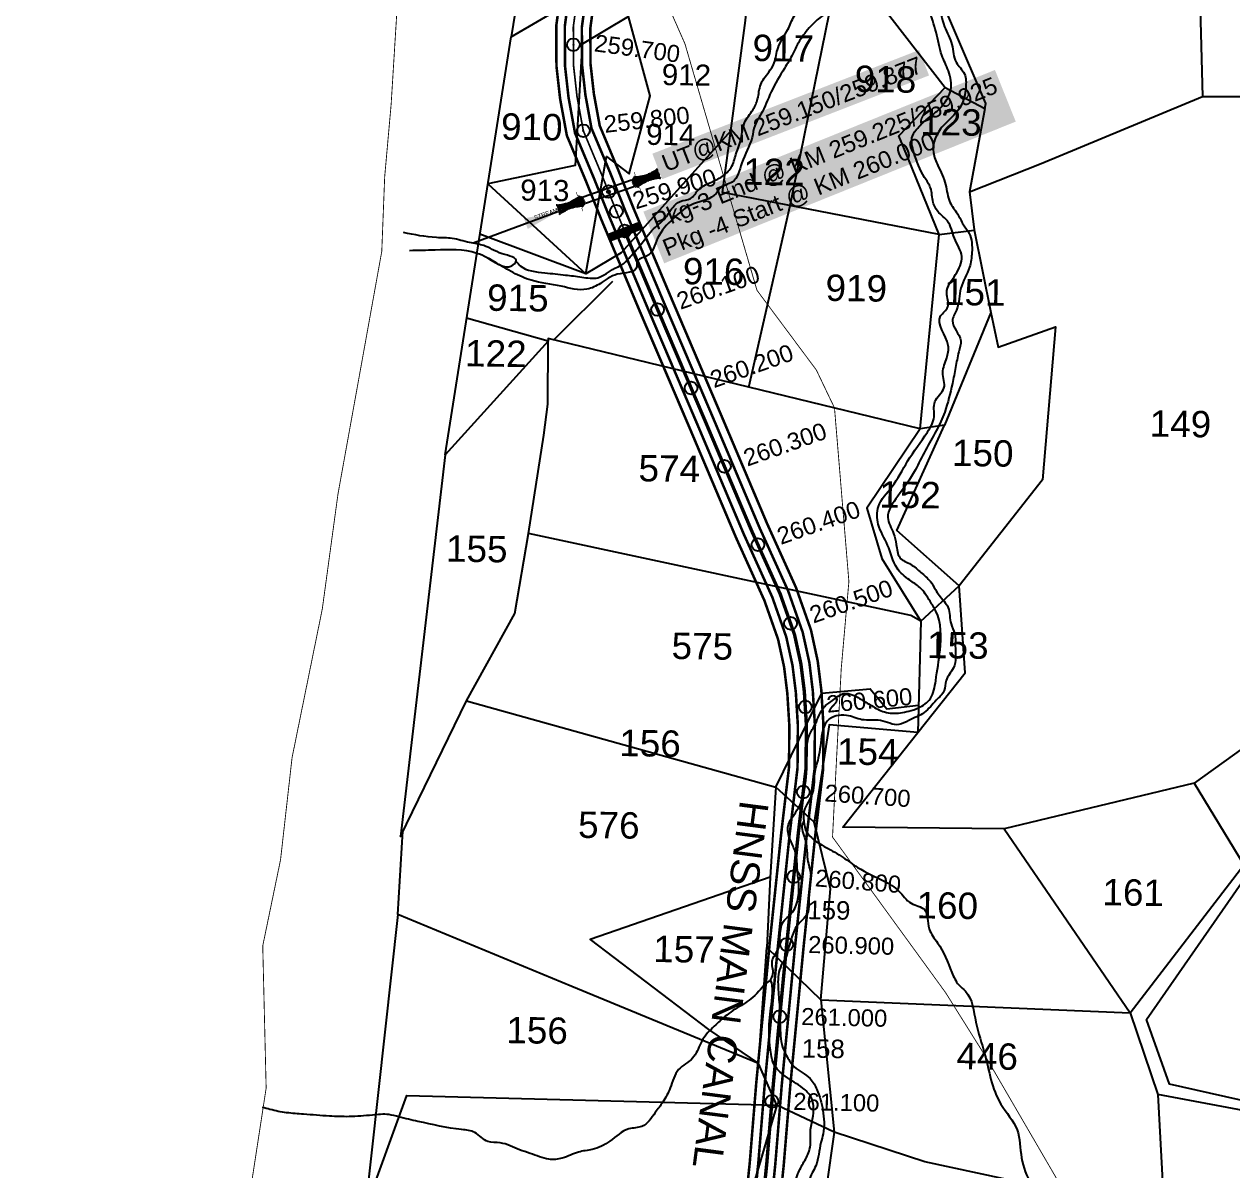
# Model space of a CAD drawing. Header units: feet. Extents: x 753466 to 768578, y 1601948 to 1613855.
# Drawn here: x 759527 to 760944, y 1607491 to 1608836 of the extents above; entities that cross this region are included whole.
import ezdxf
from ezdxf.enums import TextEntityAlignment as Align

# ---------------------------------------------------------------- set-up
doc = ezdxf.new("R2010")
doc.units = ezdxf.units.FT
doc.header["$LTSCALE"] = 15
doc.header["$MEASUREMENT"] = 0
doc.header["$PDMODE"] = 32
doc.header["$PDSIZE"] = 15
doc.linetypes.add('HIDDEN2', pattern=[0.1875, 0.125, -0.0625])
for name, color, linetype in [('CANAL1', 7, 'Continuous'), ('CSMark', 72, 'Continuous'), ('HILL', 17, 'Continuous'), ('PLOT', 7, 'Continuous'), ('PLOT NO @ 1', 7, 'Continuous'), ('ROADS', 6, 'Continuous'), ('STRUCTURE', 5, 'Continuous'), ('TANKS-STREAM', 4, 'Continuous'), ('VILLAGE STONES', 240, 'Continuous')]:
    doc.layers.add(name, color=color, linetype=linetype)
doc.layers.add('VILLAGE BOUNDRY', color=5, linetype='HIDDEN2', lineweight=100)
doc.styles.add('Annotative', font='arial.ttf')
doc.styles.get("Standard").update_dxf_attribs({"font": 'arial.ttf'})
doc.linetypes.add('DOTS', pattern='A,1e-06,-3,["●",Standard,S=3,R=0,X=-1.25,Y=-1.25],-3', length=6.000001)
doc.dimstyles.get("Standard").update_dxf_attribs({"dimtxt": 0.18, "dimasz": 40, "dimexe": 0.18, "dimexo": 0.0625, "dimgap": 0.09, "dimtad": 0, "dimtih": 1, "dimtoh": 1, "dimdec": 4, "dimzin": 0, "dimdsep": 46, "dimtxsty": 'Standard', "dimcen": 0.09, "dimadec": 0, "dimazin": 0, "dimtfac": 1, "dimtdec": 4, "dimtofl": 0, "dimtmove": 0, "dimatfit": 3, "dimfxl": 1, "dimtolj": 1, "dimtzin": 0, "dimarcsym": 0})

# ---------------------------------------------------------------- blocks, each defined once
blk = doc.blocks.new('UT')
at = {"layer": 'STRUCTURE'}
h = blk.add_hatch(dxfattribs=at)
h.set_pattern_fill('DASH', color=150, scale=8, angle=-39.6278, style=0)
h.set_pattern_definition([(320.372247933, (-4370.464, -6260.8811), (1.40800153113, 0.132407282), [1, -1])])
h.paths.add_polyline_path([(765163, 1700681.9), (765165.6, 1700680.6), (765167.2, 1700680.3), (765169.1, 1700680), (765172.4, 1700679.6), (765176.4, 1700679.3), (765179.5, 1700679.5), (765183.1, 1700679.9), (765187.7, 1700680.9), (765188.9, 1700681.2), (765193.1, 1700682.2), (765196.1, 1700680.2), (765196.1, 1700672.2), (765193.1, 1700670.2), (765190.5, 1700670.8), (765188.1, 1700671.3), (765185.5, 1700671.8), (765183.6, 1700672.1), (765181, 1700672.5), (765180.3, 1700672.5), (765178.5, 1700672.6), (765176.7, 1700672.6), (765174.6, 1700672.5), (765172.5, 1700672.3), (765170.4, 1700672), (765168.5, 1700671.7), (765166.1, 1700671.2), (765165, 1700670.8), (765163, 1700669.7)])
h.paths.add_polyline_path([(765259.1, 1700682.2), (765256.1, 1700680.2), (765256.1, 1700672.2), (765259.1, 1700670.2), (765261.9, 1700671), (765264.4, 1700671.6), (765266.4, 1700672), (765269.1, 1700672.5), (765272.7, 1700673), (765276.1, 1700673.1), (765278.6, 1700672.9), (765281.2, 1700672.7), (765283.9, 1700672.3), (765286.4, 1700671.9), (765288, 1700671.3), (765289.2, 1700670.6), (765289.1, 1700682.7), (765287.6, 1700681.8), (765285.7, 1700681.2), (765283, 1700680.7), (765281.2, 1700680.4), (765276.7, 1700679.9), (765272.7, 1700679.9), (765268.7, 1700680.3), (765264.8, 1700681), (765261.2, 1700681.7)])
at = {"layer": 'STRUCTURE', "color": 150, "const_width": 0.628}
for points in [[(765190.1, 1700688.2), (765190.1, 1700684.2), (765196.1, 1700680.2), (765256.1, 1700680.2), (765262.1, 1700684.2), (765262.1, 1700688.2)], [(765190.1, 1700664.2), (765190.1, 1700668.2), (765196.1, 1700672.2), (765256.1, 1700672.2), (765262.1, 1700668.2), (765262.1, 1700664.2)]]:
    blk.add_lwpolyline(points, dxfattribs=at)
at = {"layer": 'STRUCTURE', "color": 150}
for points in [[(765196.1, 1700680.2), (765256.1, 1700680.2)], [(765196.1, 1700672.2), (765256.1, 1700672.2)], [(765196.1, 1700672.2), (765256.1, 1700672.2)]]:
    blk.add_lwpolyline(points, dxfattribs=at)
at = {"layer": 'STRUCTURE', "color": 0}
blk.add_circle((765226.1, 1700676.2), 1.89, dxfattribs=at)
at = {"layer": 'STRUCTURE', "color": 150}
for points in [[(765163, 1700681.9), (765164.4, 1700681.1), (765167.9, 1700680.2), (765171.2, 1700679.8), (765176.1, 1700679.4), (765184.7, 1700680.3), (765193.1, 1700682.2)], [(765163, 1700669.7), (765164.3, 1700670.6), (765167.8, 1700671.6), (765171.2, 1700672.1), (765176, 1700672.6), (765184.7, 1700672), (765193.1, 1700670.2)], [(765289.1, 1700682.7), (765287.8, 1700681.9), (765284.3, 1700680.9), (765280.9, 1700680.4), (765276.1, 1700679.8), (765267.4, 1700680.5), (765259.1, 1700682.2)], [(765289.2, 1700670.6), (765287.8, 1700671.4), (765284.2, 1700672.3), (765280.9, 1700672.7), (765276.1, 1700673.1), (765267.4, 1700672.2), (765259.1, 1700670.2)]]:
    blk.add_spline(points, degree=3, dxfattribs=at)
at = {"layer": 'STRUCTURE', "color": 0}
blk.add_text('STREAM', height=5, dxfattribs=at).set_placement((765148.2, 1700675.8), align=Align.MIDDLE_CENTER)
for points in [[(765190.9, 1700676), (765164.2, 1700675.8)], [(765289.3, 1700676.7), (765265.4, 1700676.4)]]:
    blk.add_leader(points, dimstyle='Standard', override={"dimasz": 10, "dimgap": 0.09, "dimtad": 0}, dxfattribs=at)

msp = doc.modelspace()

# ---------------------------------------------------------------- linework, layer by layer
at = {"layer": 'CANAL1', "color": 1, "const_width": 3}
for points in [[(760159.6, 1608895.6), (760151.3, 1608834.1), (760151.5, 1608786.5), (760155.8, 1608748.2), (760163.7, 1608705.1), (760186.3, 1608651.2), (760204.8, 1608605), (760249.6, 1608498.2), (760307.9, 1608361.7), (760362.3, 1608233.2), (760395.5, 1608159.6), (760411.6, 1608113.9), (760418.6, 1608081.7), (760422.4, 1608051), (760424.8, 1608012.7), (760424.4, 1607963.6), (760415.5, 1607888.2), (760401.8, 1607757.8), (760386, 1607593.6), (760378.4, 1607500.4), (760358.3, 1607303.9)], [(760198.8, 1608886.8), (760191.3, 1608831.5), (760191.5, 1608788.9), (760195.4, 1608754.1), (760202.3, 1608716.6), (760223.3, 1608666.4), (760241.8, 1608620.1), (760286.5, 1608513.8), (760344.7, 1608377.3), (760398.9, 1608249.3), (760432.7, 1608174.5), (760450.2, 1608124.9), (760458.1, 1608088.4), (760462.3, 1608054.7), (760464.8, 1608013.8), (760464.4, 1607961.1), (760455.2, 1607883.8), (760441.6, 1607753.8), (760425.9, 1607590), (760418.2, 1607496.7), (760398.2, 1607300.8)]]:
    msp.add_lwpolyline(points, dxfattribs=at)
at = {"layer": 'CANAL1', "color": 5, "const_width": 3}
for points in [[(760169.4, 1608893.4), (760161.3, 1608833.5), (760161.5, 1608787.1), (760165.7, 1608749.7), (760173.3, 1608708), (760195.5, 1608655), (760214, 1608608.8), (760258.8, 1608502.1), (760317.1, 1608365.6), (760371.4, 1608237.2), (760404.8, 1608163.4), (760421.2, 1608116.7), (760428.5, 1608083.4), (760432.4, 1608051.9), (760434.8, 1608013), (760434.4, 1607963), (760425.4, 1607887.1), (760411.7, 1607756.8), (760396, 1607592.7), (760388.4, 1607499.5), (760368.3, 1607303.1)], [(760189, 1608889), (760181.3, 1608832.2), (760181.5, 1608788.3), (760185.5, 1608752.6), (760192.6, 1608713.7), (760214.1, 1608662.6), (760232.5, 1608616.3), (760277.3, 1608509.9), (760335.5, 1608373.4), (760389.7, 1608245.2), (760423.4, 1608170.8), (760440.5, 1608122.1), (760448.3, 1608086.7), (760452.3, 1608053.8), (760454.8, 1608013.5), (760454.4, 1607961.8), (760445.3, 1607884.9), (760431.6, 1607754.8), (760415.9, 1607590.9), (760408.3, 1607497.6), (760388.3, 1607301.6)]]:
    msp.add_lwpolyline(points, dxfattribs=at)
at = {"layer": 'CANAL1', "color": 1, "linetype": 'HIDDEN2', "ltscale": 100}
msp.add_lwpolyline([(760179.2, 1608891.2, 2, 2, 0), (760171.3, 1608832.8, 2, 2, 0), (760171.5, 1608787.7, 2, 2, 0), (760175.6, 1608751.1, 2, 2, 0), (760183, 1608710.8, 2, 2, 0), (760204.8, 1608658.8, 2, 2, 0), (760212.6, 1608639.4, 2, 2, 0), (760221.8, 1608616.2, 2, 2, 0), (760223.3, 1608612.6, 2, 2, 0), (760231.5, 1608593.1, 0, 0, 0)], format="xyseb", dxfattribs=at)
at = {"layer": 'CANAL1', "color": 1, "linetype": 'HIDDEN2', "ltscale": 5, "const_width": 4}
msp.add_lwpolyline([(760231.5, 1608593.1), (760268.1, 1608506), (760326.3, 1608369.5), (760380.6, 1608241.2), (760414.1, 1608167.1), (760430.9, 1608119.4), (760438.4, 1608085), (760442.4, 1608052.8), (760444.8, 1608013.3), (760444.4, 1607962.4), (760435.3, 1607886), (760430, 1607835.4), (760421.7, 1607755.8), (760414.8, 1607684.3), (760406, 1607591.8), (760398.3, 1607498.6), (760378.3, 1607302.4)], dxfattribs=at)
at = {"layer": 'CSMark', "color": 84, "const_width": 10}
msp.add_lwpolyline([(760250.4, 1608599.6), (760213.1, 1608585.2)], dxfattribs=at)
at = {"layer": 'CSMark', "color": 3}
for p in [(760171.4, 1608811.7), (760183, 1608710.8), (760212.6, 1608639.4), (760221.8, 1608616.2), (760231.5, 1608593.1), (760270.2, 1608500.9), (760309.5, 1608408.9), (760348.6, 1608316.9), (760387.9, 1608225), (760426.2, 1608132.7), (760443.5, 1608034.6), (760441.1, 1607934.8), (760430, 1607835.4), (760421.7, 1607755.8), (760413.6, 1607671.2), (760404.3, 1607571.7)]:
    msp.add_point(p, dxfattribs=at)
at = {"layer": 'HILL'}
msp.add_lwpolyline([(761081.5, 1607544.6), (760870.8, 1607591.8), (760844.1, 1607667.7), (760961.7, 1607837.2)], dxfattribs=at)
at = {"layer": 'PLOT'}
for points in [[(760160.4, 1609205.7), (760098.2, 1608821.1), (760257.7, 1608914.1), (760378, 1608877), (760527.9, 1608864.7), (760581.9, 1608914.3), (760638.9, 1608941.3), (760731.9, 1609003), (760823.8, 1609007), (760901.8, 1609046.9), (760764.9, 1609097.1), (760560.5, 1609100.6), (760485.3, 1609055.5), (760378, 1608877)], [(760901.8, 1609046.9), (760909.7, 1608750.9), (761070.9, 1608750.9), (761152.3, 1609049.2)], [(760654.4, 1608736.8), (760655.5, 1608742.8), (760581.9, 1608914.3)], [(760600.6, 1608589.2), (760346.4, 1608638.3), (760356.2, 1608710.7), (760373.5, 1608840.2), (760376.6, 1608877.2)], [(760377.3, 1608409.8), (760425.9, 1608623.1), (760475.9, 1608869)], [(760527.9, 1608864.7), (760607.6, 1608761.7), (760654.4, 1608736.8), (760636.4, 1608639), (760720.5, 1608672.4), (760909.7, 1608750.9)], [(760071, 1608648.4), (760186.1, 1608542.7), (760210.2, 1608680.4), (760236.8, 1608660.3), (760261.5, 1608751.7), (760236, 1608845), (760181.7, 1608812.5), (760173.5, 1608669.9), (760071, 1608648.4)], [(760579.3, 1608135.3), (760567.2, 1608142), (760118.7, 1608238.2), (760136.6, 1608353.6), (760141.3, 1608389.9), (760141.9, 1608464), (760020.9, 1608330.6), (760098.2, 1608821.1)], [(760600.6, 1608589.2), (760564.7, 1608677.3), (760553.5, 1608704.7), (760607.6, 1608761.7)], [(760356.2, 1608710.7), (760275.6, 1608621), (760227.6, 1608567.6), (760186.1, 1608542.7), (760061.7, 1608589.4)], [(760636.4, 1608639), (760641.7, 1608594.5), (760661.4, 1608497.6), (760669.7, 1608456.8), (760737, 1608480.8), (760722.1, 1608301), (760624.3, 1608176.8), (760551, 1608241.6), (760606.8, 1608365.2), (760578.2, 1608361.1), (760600.6, 1608589.2), (760641.8, 1608594.1)], [(760148.3, 1608465.3), (760217.6, 1608534.3)], [(760141.9, 1608464), (760046.1, 1608490.8)], [(760661.4, 1608497.6), (760606.8, 1608365.2)], [(760578.2, 1608361.1), (760377.3, 1608409.8), (760141.9, 1608466.9), (760141.9, 1608464)], [(760578.2, 1608361.1), (760515.7, 1608267.8), (760533.4, 1608208.7), (760579.3, 1608135.3), (760624.3, 1608176.8)], [(760020.9, 1608330.6), (759968.4, 1607882.6), (760045.8, 1608041.6), (760102.5, 1608144.3), (760118.7, 1608238.2)], [(760579.3, 1608135.3), (760575.6, 1608004.5), (760631.3, 1608074.6), (760624.3, 1608176.8)], [(760824.9, 1607675.6), (760958.3, 1607849.2), (761153.8, 1607890.4), (761093.6, 1608084.3), (760900.1, 1607945), (760958.3, 1607849.2)], [(760045.8, 1608041.6), (760409, 1607940.4), (760462.9, 1608050.7), (760519.8, 1608055.9), (760539.4, 1608032.2), (760576.5, 1608036.7)], [(760575.6, 1608004.5), (760471.6, 1608013.6), (760453.8, 1607899.4), (760409, 1607940.4), (760402.3, 1607834.9), (760191, 1607761.6), (760329.9, 1607656.2), (760388.8, 1607616), (760398.2, 1607752.2), (760461.8, 1607690.7), (760473.3, 1607821.3), (760453.8, 1607899.4)], [(760677, 1607891.6), (760487.6, 1607893.6), (760575.6, 1608004.5)], [(760900.1, 1607945), (760677, 1607891.6), (760824.9, 1607675.6)], [(760461.8, 1607690.7), (760477.5, 1607535.4), (760410.1, 1607567.2), (760388.8, 1607616), (760169.5, 1607706.6), (759965.2, 1607790.9), (759971.4, 1607888.8)], [(760402.3, 1607834.9), (760398.2, 1607752.2)], [(759965.2, 1607790.9), (759927.1, 1607444.1), (759975.8, 1607578.8), (760410.1, 1607567.2), (760335.9, 1607314.9), (760628.9, 1607393), (760635.8, 1607372.3), (760867.3, 1607361.6), (761058.7, 1607372.2)], [(760461.8, 1607690.7), (760824.9, 1607675.6), (760857.1, 1607579.7)], [(761065.7, 1607540.7), (760857.1, 1607579.7), (760869.1, 1607361.7), (760842.1, 1607362.8), (760785.2, 1607457.9), (760707.3, 1607474.3), (760583.9, 1607500.8), (760477.5, 1607535.4), (760450.4, 1607345.4), (760491.9, 1607136.6), (760689.9, 1607209.3), (760895.4, 1607284.7), (760952.9, 1607092.3)]]:
    msp.add_lwpolyline(points, dxfattribs=at)
at = {"layer": 'ROADS', "linetype": 'HIDDEN2', "ltscale": 10, "const_width": 1}
msp.add_lwpolyline([(760257.7, 1608914.1), (760302.3, 1608812.8), (760361, 1608611.8), (760386.8, 1608523.6), (760456.5, 1608430), (760477.8, 1608385.5), (760494.7, 1608181.8), (760485.7, 1608079.3), (760477.5, 1607921.3), (760475.5, 1607881.9), (760608, 1607699.6), (760654.5, 1607625.4), (760755.3, 1607452.2), (760873.6, 1607276.7), (760981.3, 1607097.7)], dxfattribs=at)
at = {"layer": 'ROADS', "linetype": 'DOTS', "ltscale": 0.5, "const_width": 1}
msp.add_lwpolyline([(759964.4, 1608853.7), (759957.5, 1608741.9), (759949.9, 1608656.6), (759946.5, 1608569.3), (759924.2, 1608445.6), (759895.1, 1608284.5), (759876.7, 1608149.6), (759861.4, 1608074.4), (759841.2, 1607975), (759827.7, 1607855.3), (759806.8, 1607754.2), (759810.8, 1607587.3), (759790.3, 1607453.9), (759789.3, 1607342.7), (759780.3, 1607221.7), (759789.3, 1607032.8), (759772.3, 1606861.3), (759744.6, 1606667.8), (759716.7, 1606589.1), (759695.8, 1606545.1), (759648.8, 1606497.6), (759580.8, 1606453.4), (759479.4, 1606389.1)], dxfattribs=at)
at = {"layer": 'TANKS-STREAM'}
for points in [[(762708.8, 1608918.9), (762721.7, 1608914.8), (762729.1, 1608906.7), (762740.5, 1608897.2), (762755.4, 1608884.3), (762765.2, 1608875.7), (762773.7, 1608858.2), (762790.1, 1608851.1), (762806.7, 1608839.3), (762829.2, 1608815.6), (762847.9, 1608794.8), (762867, 1608773.6), (762882.4, 1608772.5), (762886.4, 1608753.2), (762906.3, 1608735.8), (762930.8, 1608719.3), (762952.1, 1608709.3), (762969.9, 1608704.4), (762977, 1608698), (762997.6, 1608694.4), (763025.6, 1608691.2), (763031.4, 1608692.2), (763023.3, 1608702.8), (763015, 1608716.1), (763005.7, 1608744.5), (762998, 1608762.5), (762992.5, 1608776.9), (762988.7, 1608797.4), (762978.3, 1608820.1), (762978.2, 1608836.9), (762984.9, 1608859.9), (762984, 1608892.2), (762992.5, 1608926.2), (762999.3, 1608976), (763002.4, 1609011.9), (763000.7, 1609029.3), (763001.6, 1609074.3), (762992, 1609094.8), (762988.9, 1609112.4), (762979.9, 1609127.7), (762964, 1609151.5), (762944.8, 1609177.6), (762924.6, 1609201.8), (762898.7, 1609239.3), (762872.1, 1609268.4), (762862.6, 1609308.7), (762867.6, 1609323.8), (762876.8, 1609340.5), (762873.5, 1609359.8), (762863.3, 1609396.5), (762852.2, 1609417.3), (762828.9, 1609436.2), (762804.1, 1609440.8), (762780.6, 1609454.3), (762751.1, 1609464), (762730.6, 1609478.4), (762722.5, 1609490.2), (762726, 1609525.8), (762723.8, 1609543.8), (762719.4, 1609558.7), (762712.8, 1609574.1), (762702, 1609582.6), (762673.6, 1609590.3), (762659.5, 1609599), (762636.2, 1609606.9), (762621.4, 1609611.2), (762611.3, 1609617.9), (762605.3, 1609624.3), (762576.3, 1609636.7), (762556.4, 1609646), (762539.5, 1609654.3), (762532.4, 1609663.9), (762509, 1609679.8), (762487.5, 1609699.7), (762476.9, 1609708.1), (762461.5, 1609715.9), (762449.2, 1609725), (762426.6, 1609743.6), (762414.2, 1609764), (762394.5, 1609769.6), (762378.2, 1609770.8), (762362.1, 1609770), (762346.1, 1609772.5), (762322.2, 1609772.1), (762304.3, 1609774.1), (762285, 1609774.3), (762259.4, 1609772.8), (762235.6, 1609772.4), (762236.6, 1609772.4), (762207.1, 1609770.4), (762184.7, 1609768.5), (762141.4, 1609754.6), (762117.7, 1609749.6), (762094, 1609745.8), (762073.3, 1609743.9), (762056.3, 1609745.9), (762043, 1609750.5), (762024.2, 1609761.9), (762008.9, 1609768.7), (761993.2, 1609781.4), (761978.1, 1609786), (761958.6, 1609795), (761950.6, 1609799.8), (761937.8, 1609805.3), (761922.3, 1609809.9), (761897, 1609814.2), (761870, 1609814.1), (761834.6, 1609806.6), (761815.7, 1609794.2), (761784, 1609788.4), (761770.4, 1609774), (761745.1, 1609764.9), (761708.2, 1609750.8), (761675.7, 1609745), (761665.5, 1609739.7), (761646.8, 1609740), (761622.3, 1609745), (761610.4, 1609747.8), (761590.1, 1609761), (761582.4, 1609769.1), (761567.7, 1609775), (761555.9, 1609786.6), (761538.9, 1609802.9), (761526.4, 1609816.3), (761517.4, 1609820.1), (761491.5, 1609812.5), (761462.3, 1609809.7), (761428.4, 1609807.6), (761388.8, 1609788.4), (761358.8, 1609767), (761340.2, 1609750.3), (761332, 1609736.4), (761307.5, 1609718.1), (761299.3, 1609702.1), (761289.7, 1609671.1), (761286.8, 1609662.6), (761280.3, 1609646.3), (761273.7, 1609620.8), (761262.1, 1609598.8), (761252.7, 1609572.5), (761245.8, 1609549.6), (761244.3, 1609547), (761236.8, 1609521.8), (761220.8, 1609496.4), (761220.8, 1609471.5), (761223.7, 1609452.4), (761229, 1609416.7), (761222.8, 1609391.9), (761216, 1609378.3), (761206.8, 1609362.5), (761196.9, 1609351), (761185.4, 1609345.8), (761168.3, 1609339.8), (761160.1, 1609338.3), (761143.9, 1609325), (761119.6, 1609317.4), (761099.4, 1609299.4), (761070.7, 1609279.2), (761053.7, 1609265.9), (761030.5, 1609251.3), (761022.2, 1609241.3), (761004.3, 1609231.1), (760974.3, 1609216.4), (760955.8, 1609204.9), (760940.1, 1609196.1), (760917.6, 1609178.6), (760911.1, 1609164.2), (760909.4, 1609151.4), (760902, 1609131.3), (760894, 1609108.4), (760876.5, 1609084.5), (760851.1, 1609070.1), (760827.3, 1609066.3), (760813.4, 1609059.2), (760788, 1609063.9), (760774.1, 1609060.1), (760747.9, 1609048.2), (760730.2, 1609035.3), (760707.3, 1609022.8), (760694.8, 1609015.5), (760684.2, 1609003.6), (760667.5, 1608994.7), (760647.7, 1608979.9), (760633.1, 1608967.1), (760620.4, 1608961.8), (760603.5, 1608949.1), (760591.3, 1608932), (760583.7, 1608920.1), (760572.6, 1608905.8), (760585.8, 1608895.1), (760594.7, 1608876.7), (760599.2, 1608862.4), (760607, 1608832.9), (760615.7, 1608811.8), (760620.5, 1608791.2), (760630.3, 1608777.6), (760631.8, 1608761.3), (760626.1, 1608739.8), (760611.7, 1608723), (760599.7, 1608709.3), (760594, 1608685.1), (760599.1, 1608670), (760608.1, 1608647.6), (760613.3, 1608626.9), (760622.1, 1608613.3), (760629.1, 1608600.5), (760635.9, 1608590.2), (760639.1, 1608567.9), (760636.2, 1608550.5), (760626.2, 1608526.2), (760621, 1608500.4), (760616.3, 1608487.7), (760625.9, 1608464.4), (760623.6, 1608451.3), (760620, 1608433), (760616.1, 1608414.1), (760607.1, 1608380.6), (760597.2, 1608358.6), (760584.5, 1608335.9), (760572.4, 1608312.4), (760552.1, 1608281.8), (760540.3, 1608256.8), (760547.2, 1608238), (760550.3, 1608225.4), (760554.6, 1608209.8), (760567.4, 1608201.8), (760579.3, 1608192.3), (760590.3, 1608181.9), (760596.2, 1608172.5), (760600.6, 1608165.8), (760611.2, 1608151.1), (760614.6, 1608132.1), (760618.9, 1608120.7), (760619.6, 1608106.5), (760617.4, 1608080.4), (760608.8, 1608065.5), (760606.5, 1608053.7), (760597.3, 1608042.7), (760583.2, 1608027.9), (760565, 1608018.8), (760553.5, 1608013.9), (760531.6, 1608018.7), (760510, 1608019.6), (760491.7, 1608024.7), (760469.6, 1608018.4), (760463.4, 1608003.8), (760458.7, 1607974.3), (760454.2, 1607956.3), (760453.7, 1607943.1), (760450.5, 1607929.9), (760441.6, 1607910.5), (760442.2, 1607897.3), (760443.9, 1607890.5), (760450.7, 1607881.3), (760468, 1607869.7), (760488, 1607857.9), (760504.9, 1607846.3), (760536, 1607830.2), (760553.3, 1607818.5), (760567.8, 1607804.2), (760583.3, 1607796.7), (760589, 1607774.2), (760598.7, 1607757.8), (760615.6, 1607723), (760623.6, 1607708.5), (760631.6, 1607700.9), (760643.7, 1607664.7), (760654, 1607627.6), (760673, 1607568.5), (760692.1, 1607538.5), (760697.3, 1607505.6), (760709.2, 1607473.9), (760721.4, 1607461.2), (760733.1, 1607459.5), (760751, 1607453.2), (760772.3, 1607447.8), (760782.1, 1607439.8), (760794.4, 1607416.8), (760822.4, 1607374.7), (760821.9, 1607363.7)], [(760401.7, 1607712.9), (760405.6, 1607721.1), (760404.6, 1607736.2), (760411.8, 1607750.4), (760413.9, 1607766.3), (760419, 1607784.2), (760425.8, 1607790.6), (760435.9, 1607825.6), (760434.3, 1607842.6), (760432.2, 1607863.4), (760426.9, 1607876.2), (760423, 1607893.7), (760435.5, 1607916.1), (760441.1, 1607931.7), (760445.2, 1607965.3), (760448.4, 1608001.9), (760455.3, 1608014.7), (760465.2, 1608034.1), (760475.3, 1608042.1), (760489.1, 1608050.3), (760507.7, 1608044.2), (760521.2, 1608036.1), (760536.5, 1608028.7), (760545.3, 1608027.2), (760565, 1608029.7), (760576.4, 1608033.6), (760590.3, 1608044.4), (760596.6, 1608065.4), (760601.7, 1608101.2), (760596.9, 1608147), (760589.9, 1608158.6), (760577.9, 1608174.8), (760565.9, 1608183.6), (760551.2, 1608197.6), (760540.1, 1608224.6), (760529.2, 1608248.9), (760529.3, 1608269.9), (760545.2, 1608292.9), (760563.6, 1608323), (760586.9, 1608357.2), (760594.6, 1608375), (760595.6, 1608392.7), (760606.3, 1608408.8), (760605, 1608427), (760609.5, 1608444.1), (760611.2, 1608458.7), (760602.4, 1608493.5), (760610.9, 1608504.1), (760609.5, 1608520.3), (760619.9, 1608542), (760627.1, 1608563.1), (760618.6, 1608584.8), (760610.3, 1608604.9), (760600.4, 1608614.6), (760593.6, 1608626.7), (760590.5, 1608643.7), (760583.5, 1608656), (760571, 1608685.4), (760569.3, 1608704.6), (760575.5, 1608714), (760587.1, 1608724.9), (760595.6, 1608731.7), (760605.1, 1608741.1), (760614.1, 1608758.2), (760611.4, 1608781.2), (760603.8, 1608799.4), (760597, 1608826.5), (760588.3, 1608853), (760578.8, 1608877.7), (760570.5, 1608895.1), (760564.6, 1608904.2), (760568.4, 1608917.8), (760579.7, 1608937), (760589.9, 1608944.5), (760601.6, 1608960.1), (760616.5, 1608970.6), (760630.5, 1608976.8), (760638.3, 1608985.5), (760649.2, 1608999.3), (760663.7, 1609008.1), (760690.5, 1609020.4), (760704.6, 1609032.2), (760730.2, 1609045.8), (760749, 1609065.6), (760718.3, 1609062.7), (760689, 1609060.3), (760667.9, 1609060.4), (760631, 1609055.2), (760607.3, 1609052.9), (760578.5, 1609045.2), (760564.8, 1609046.1), (760553.1, 1609033.5), (760541.9, 1609003.3), (760533, 1608983.1), (760521.8, 1608958.4), (760515.7, 1608949.4), (760510.4, 1608932.3), (760495.7, 1608910), (760485.8, 1608890.1), (760476.3, 1608876.6), (760477.3, 1608877.9), (760473.8, 1608858.5), (760460.7, 1608843.4), (760448.1, 1608831.4), (760435.4, 1608813.9), (760428.9, 1608801), (760419.1, 1608783.9), (760403.6, 1608756.6), (760391.5, 1608730.2), (760384.3, 1608716.7), (760381, 1608702.7), (760369, 1608673), (760357.7, 1608650.5), (760343.4, 1608643.5), (760338.8, 1608637.2), (760312.5, 1608625.1), (760288.7, 1608607.8), (760270.2, 1608584.6), (760257.2, 1608563.6), (760246, 1608557.1), (760245.7, 1608551.3), (760222.8, 1608542.3), (760203, 1608531.6), (760187.3, 1608524.8), (760157, 1608528.3), (760121.9, 1608535.3), (760100.6, 1608544.4), (760081.6, 1608555.4), (760058.1, 1608566.9), (760009, 1608570.7), (759979.1, 1608570)], [(760104, 1608557.6), (760109.1, 1608552.3), (760137.7, 1608544.1), (760162.2, 1608541.4), (760181.2, 1608539.1), (760200.2, 1608538.3), (760219.9, 1608549.4), (760228, 1608553.1), (760236.7, 1608561.4), (760247.8, 1608573.6), (760263.6, 1608593.9), (760279.5, 1608608.8), (760288.1, 1608620.9), (760296.6, 1608627.8), (760308.7, 1608631.3), (760318.4, 1608641.7), (760331.5, 1608649.7), (760346, 1608657.2), (760356.5, 1608667.6), (760362.2, 1608683), (760368.3, 1608702.2), (760372.2, 1608719.9), (760382.2, 1608735.7), (760387.6, 1608748.1), (760391.2, 1608765), (760400.6, 1608779.5), (760407, 1608790.3), (760411.5, 1608808), (760423.1, 1608829.6), (760430.3, 1608845.1), (760438.3, 1608856.7), (760446.8, 1608871.4), (760452.2, 1608887.1), (760465.3, 1608901.6), (760484.7, 1608926.5), (760496.7, 1608937.6), (760506.9, 1608952.9), (760491.2, 1608942.7), (760484, 1608941.5), (760469.3, 1608923.7), (760453.4, 1608917.1), (760440, 1608905.1), (760422, 1608883.5), (760413.8, 1608880), (760400, 1608871.3), (760388.3, 1608868.1), (760370.4, 1608869.5), (760350, 1608876.5), (760336.3, 1608876.5), (760303.6, 1608881.8), (760287.5, 1608888.8), (760278.5, 1608894.8), (760267, 1608899.8), (760254, 1608907), (760240.6, 1608913.6), (760234, 1608917.9), (760214.4, 1608920.9), (760197, 1608923.6), (760185, 1608927.5), (760166.5, 1608935.9), (760159.7, 1608937.8), (760140.2, 1608940.6), (760125, 1608950.8), (760108.9, 1608951.5), (760074.9, 1608950.9), (760048, 1608950.9), (760018.7, 1608952.2)], [(760070.5, 1608561.6), (760102.1, 1608554.6), (760103.8, 1608557), (760087.9, 1608566.4), (760066.2, 1608576), (760049.5, 1608579.6), (760029.2, 1608584.3), (760010.7, 1608585.4), (759971.9, 1608591.3)], [(760441.8, 1607900), (760439.6, 1607895.3), (760441.2, 1607885.9), (760445.1, 1607869.5), (760446.2, 1607855.4), (760449.9, 1607837.8), (760447.7, 1607816.7), (760445.7, 1607791.7), (760434, 1607778.1), (760427.2, 1607762.7), (760424.3, 1607753.1), (760420.5, 1607740.4), (760415.4, 1607731.4), (760411.5, 1607709), (760413.1, 1607685.4), (760414, 1607658.7), (760418, 1607632.4), (760422.3, 1607624), (760430.5, 1607612.4), (760449.2, 1607598.5), (760457.2, 1607585.5), (760464.1, 1607561.4), (760464.4, 1607533.5), (760461.8, 1607523.4), (760455.8, 1607496.1), (760448.1, 1607479.2), (760445.4, 1607461.4), (760440.5, 1607451.1), (760435.3, 1607437.4), (760429.1, 1607416.2), (760428.9, 1607401.1), (760423, 1607379.6), (760413.5, 1607360.9), (760410.5, 1607346.1), (760403.1, 1607317.5), (760403.5, 1607307), (760397.3, 1607280), (760397.3, 1607268.3), (760396.9, 1607241.1), (760394.7, 1607229), (760394.9, 1607203.8), (760395, 1607182.3), (760397.6, 1607158.8), (760398.1, 1607146.4), (760399, 1607116.4), (760396.9, 1607101.7), (760396.3, 1607082.3), (760396, 1607052.5), (760396.2, 1607031.3), (760394.6, 1607021.2), (760396.4, 1606986.9), (760393.7, 1606964.6), (760392.9, 1606939.4), (760391, 1606924.2), (760390.9, 1606909.3), (760390.1, 1606884.4), (760388.9, 1606869.2), (760392.6, 1606845.4), (760390.4, 1606793.9), (760393.1, 1606766.2), (760396.6, 1606726.7), (760397.1, 1606696.3), (760396.5, 1606671.5), (760398.3, 1606666.6)], [(760397.1, 1607103.3), (760394.4, 1607113.7), (760394.6, 1607128.6), (760392.5, 1607145.3), (760389.3, 1607158.2), (760387.4, 1607175.4), (760387.2, 1607200.1), (760384.4, 1607218.1), (760384.6, 1607236.6), (760384.3, 1607259.3), (760384.6, 1607279.6), (760387.7, 1607288.2), (760385.8, 1607298.1), (760376.8, 1607297.9), (760359.8, 1607294.6), (760333.7, 1607295.4), (760309.2, 1607293.4), (760284.6, 1607292.2), (760260.8, 1607290.6), (760245.2, 1607292.5), (760229.5, 1607290.6), (760209.6, 1607287.5), (760198.5, 1607282.9), (760175, 1607281), (760165.7, 1607273.6), (760160.7, 1607251.5), (760153.8, 1607234.8), (760150.5, 1607222.4), (760146.5, 1607208.2), (760136.5, 1607188.4), (760132.1, 1607179.7), (760130.6, 1607168.1), (760123, 1607147.4), (760115.7, 1607132), (760108, 1607117.6), (760107.3, 1607102.7), (760105.3, 1607089.6), (760103.2, 1607077.8), (760095.7, 1607063.1), (760086.5, 1607047.3), (760084, 1607036.1), (760085.2, 1607018.5), (760079.5, 1607006.4), (760070.3, 1606986.2), (760068.2, 1606968.7), (760064.2, 1606941.8), (760060, 1606925.7), (760064.7, 1606911.1), (760062.4, 1606891.1), (760058.1, 1606879.9), (760056.9, 1606866.9), (760058.6, 1606857.3), (760058.1, 1606848.3), (760061.5, 1606832.2), (760060.4, 1606810.4), (760057.4, 1606790.8), (760057.6, 1606777.6), (760061.1, 1606760.5), (760058.7, 1606742.1), (760053.2, 1606726.3), (760052.8, 1606716.1), (760049.9, 1606696.8), (760039.2, 1606677.6), (760028.6, 1606654.7), (760010.9, 1606643.5), (759993.3, 1606632.5), (759980.4, 1606629.9), (759962.2, 1606624.8), (759941.9, 1606620.3), (759906.9, 1606612.9), (759879.3, 1606612.5), (759868.3, 1606637.6), (759867.9, 1606654.7), (759879.1, 1606677.1), (759890.5, 1606692.7), (759897.7, 1606692.5), (759902.2, 1606704.5), (759901.5, 1606723.4), (759892.5, 1606728.4), (759873.2, 1606735.7), (759860.5, 1606743), (759848.8, 1606752), (759832.2, 1606768.8), (759821.5, 1606780.5), (759817.6, 1606792.2), (759814.6, 1606802.1), (759807.9, 1606814.7), (759805.2, 1606835.3), (759807.2, 1606857.7), (759808, 1606877.4), (759812.9, 1606886.8), (759825.3, 1606895.4), (759846.5, 1606902), (759875.1, 1606904), (759898.8, 1606897.7), (759917.8, 1606900), (759937.3, 1606909.9), (759949.2, 1606912.2), (759961, 1606915), (759978.4, 1606922.7), (759994.6, 1606934.2), (760004.5, 1606932.5), (760016.4, 1606942), (760029.2, 1606949.5), (760034.8, 1606959.3), (760039.2, 1606974.7), (760046.5, 1606986.2), (760053.2, 1606999.9), (760064, 1607026.3), (760067.3, 1607044.5), (760070.2, 1607060.5), (760081.3, 1607077.9), (760084.3, 1607090.3), (760088.7, 1607111.7), (760093.7, 1607127.4), (760101.7, 1607143.8), (760110, 1607167.2), (760119.2, 1607194.5), (760127.6, 1607211.8), (760135.6, 1607228.2), (760149.5, 1607270.9), (760134.2, 1607270.7), (760100.2, 1607257.7), (760071.3, 1607254.5), (760052.3, 1607249.4), (760028.4, 1607246.2), (760001.3, 1607239.4), (759966.9, 1607231.4), (759939.7, 1607221.4), (759922.7, 1607225.3), (759897.4, 1607224.7), (759871.3, 1607223.8), (759862.8, 1607226.2), (759845.7, 1607232.3), (759802, 1607228.9), (759851.7, 1607231.1), (759881.1, 1607232.2), (759902.2, 1607232.4), (759918.5, 1607234.7), (759946.1, 1607235), (759963.4, 1607240.7), (759981.1, 1607249.5), (760001, 1607250.5), (760014.3, 1607256.9), (760037.7, 1607259), (760052.1, 1607263), (760081.5, 1607273.2), (760109.3, 1607277.6), (760120.6, 1607280.3), (760135.8, 1607281.8), (760149.6, 1607287.8), (760169.1, 1607295.6), (760200.5, 1607296.8), (760232, 1607304.7), (760268.7, 1607301.6), (760310.2, 1607304.8), (760342.5, 1607307.6), (760362.9, 1607307.9), (760384.1, 1607307.8), (760390.3, 1607312.8), (760396.3, 1607333.7), (760402.3, 1607366.6), (760411.4, 1607385.9), (760414.8, 1607399.2), (760412.3, 1607416.7), (760421.4, 1607428.8), (760429.3, 1607456.9), (760434.8, 1607486.6), (760442, 1607500.7), (760448.6, 1607515.1), (760449.8, 1607538.7), (760452.7, 1607554.8), (760450, 1607577.3), (760440.7, 1607587.3), (760419.9, 1607601.2), (760406.7, 1607615.4), (760403.4, 1607627), (760401.4, 1607666.4), (760404.9, 1607699.3), (760403.1, 1607712.7), (760388.9, 1607700.9), (760371, 1607685.9), (760351.3, 1607673), (760338.6, 1607661.6), (760324.4, 1607646.3), (760320.8, 1607639.9), (760311.3, 1607622.5), (760294.9, 1607609), (760284.9, 1607587.5), (760276.3, 1607570.8), (760267.4, 1607558.5), (760251.6, 1607542.3), (760236.4, 1607539.4), (760214.3, 1607525.1), (760193.3, 1607515.3), (760177.5, 1607512.2), (760158.3, 1607505.1), (760142.5, 1607503.8), (760120.7, 1607510.7), (760108.3, 1607514.8), (760085.5, 1607523), (760071.1, 1607524.6), (760055.7, 1607535.1), (760040.2, 1607538.6), (759989, 1607548.2), (759966.6, 1607553.5), (759954.7, 1607556.2), (759935.5, 1607555.6), (759908.1, 1607553.8), (759885.1, 1607554.4), (759854.7, 1607556.6), (759834.8, 1607558.4), (759815.3, 1607562.2), (759806, 1607564.7)]]:
    msp.add_spline(points, degree=3, dxfattribs=at)

# ---------------------------------------------------------------- block references
at = {"layer": 'STRUCTURE', "color": 0, "rotation": 19.22622084878032}
msp.add_blockref('UT', (597697, -249171), dxfattribs=at)

# ---------------------------------------------------------------- texts
at = {"layer": 'CSMark', "color": 1}
for s, rotation, p in [('259.700', 352.3204, (760196.3, 1608814)), ('259.800', 6.4532, (760207.3, 1608718.2)), ('259.900', 16.9781, (760241.7, 1608628)), ('260.100', 19.4516, (760293.7, 1608510)), ('260.200', 19.4516, (760333, 1608418)), ('260.300', 19.4516, (760372.1, 1608326)), ('260.400', 19.4516, (760411.5, 1608234.1)), ('260.500', 19.4516, (760449.7, 1608141.8)), ('260.600', 5.4095, (760468.5, 1608037.7)), ('260.700', 356.0833, (760466.3, 1607933.8)), ('260.800', 355.4335, (760455.2, 1607834.1)), ('260.900', 358.7273, (760446.9, 1607755.9)), ('261.000', 358.7273, (760438.8, 1607671.4)), ('261.100', 358.7273, (760429.5, 1607571.8))]:
    msp.add_text(s, height=20, rotation=rotation, dxfattribs=at).set_placement(p, align=Align.MIDDLE_LEFT)
at = {"layer": 'PLOT NO @ 1', "style": 'Annotative'}
for s, height, p in [('917', 30.97, (760381.4, 1608792.7)), ('912', 24.78, (760275, 1608764.4)), ('918', 30.97, (760501.4, 1608756.4)), ('910', 30.97, (760086.3, 1608700.4)), ('123', 30.97, (760578.2, 1608705.9)), ('914', 24.78, (760256.6, 1608694.3)), ('122', 30.97, (760370.5, 1608647.5)), ('913', 24.78, (760108.8, 1608628.9)), ('916', 30.97, (760299.7, 1608530.7)), ('919', 30.97, (760467.1, 1608511.2)), ('151', 30.97, (760606.1, 1608506.4)), ('915', 30.97, (760069.9, 1608499.6)), ('122', 30.97, (760044.1, 1608434.4)), ('149', 30.97, (760847.5, 1608351.9)), ('150', 30.97, (760615.5, 1608317.5)), ('574', 30.97, (760247.6, 1608299.4)), ('152', 30.97, (760530.1, 1608268.6)), ('155', 30.97, (760021.7, 1608205.2)), ('575', 30.97, (760286.4, 1608091)), ('153', 30.97, (760586.3, 1608092)), ('156', 30.97, (760225, 1607977)), ('154', 30.97, (760480.6, 1607967.1)), ('576', 30.97, (760176.7, 1607881)), ('161', 30.97, (760792.1, 1607801.9)), ('160', 30.97, (760573.9, 1607786.6)), ('159', 21.68, (760445.8, 1607785.6)), ('157', 30.97, (760264.9, 1607735.3)), ('156', 30.97, (760092.5, 1607640.1)), ('158', 21.68, (760439.2, 1607623.1)), ('446', 30.97, (760620.7, 1607609.7))]:
    msp.add_text(s, height=height, rotation=359.1439, dxfattribs=at).set_placement(p)
at = {"layer": 'STRUCTURE', "color": 5, "char_height": 20, "attachment_point": 1, "bg_fill": 1, "box_fill_scale": 1.3, "bg_fill_color": 7, "bg_fill_true_color": 16777215, "bg_fill_transparency": 4390977}
for s, insert, width, rotation in [('\\pi1.1982;UT@KM 259.150/259.877', (760271.8, 1608680.4), 323.965, 21.2374), ('Pkg-3 End @ KM 259.225/259.925\\PPkg -4 Start @ KM 260.000', (760261.3, 1608612.5), 432.86, 21.9493)]:
    msp.add_mtext(s, dxfattribs=dict(at, insert=insert, width=width, rotation=rotation))
at = {"layer": 'VILLAGE STONES'}
msp.add_text('HNSS MAIN CANAL', height=33.904, rotation=262.6105, dxfattribs=at).set_placement((760367.1, 1607926))

# ---------------------------------------------------------------- leaders
at = {"layer": 'VILLAGE BOUNDRY', "linetype": 'Continuous'}
msp.add_leader([(760153.1, 1608615.6), (760053.7, 1608578.8)], dimstyle='Standard', dxfattribs=at)

doc.saveas('drawing.dxf')
